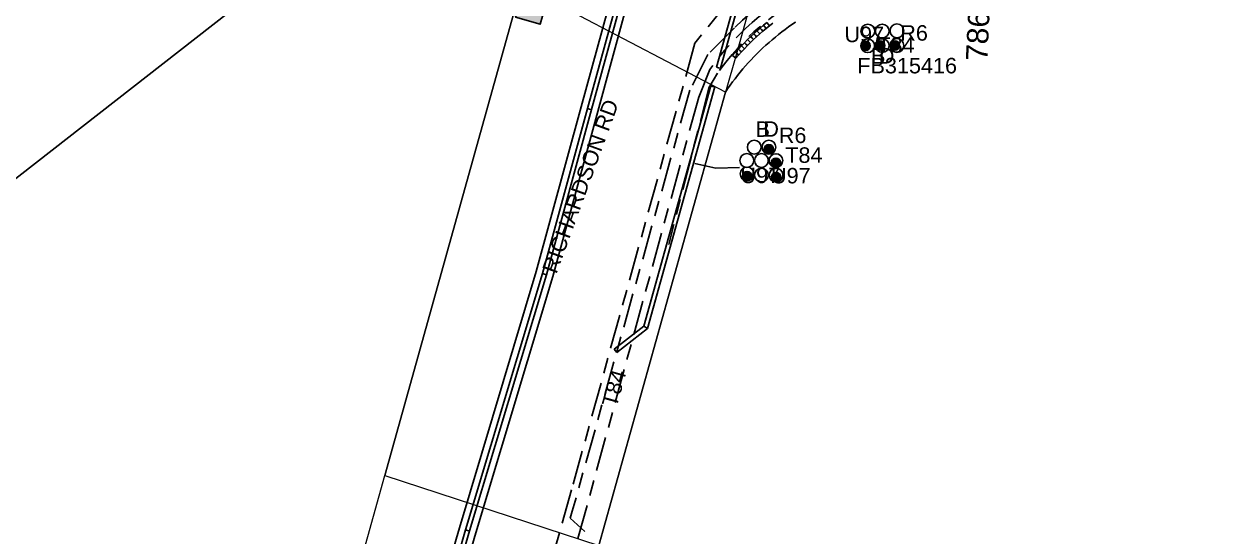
# Model space of a CAD drawing. Header units: metres. Extents: x 289087 to 291245, y 6227587 to 6229773.
# Drawn here: x 290553.4 to 290692.8, y 6228230.8 to 6228290.3 of the extents above; entities that cross this region are included whole.
import ezdxf
from ezdxf.enums import TextEntityAlignment as Align

# ---------------------------------------------------------------- set-up
doc = ezdxf.new("R2010")
doc.units = ezdxf.units.M
doc.linetypes.add('Cable Exist UG', pattern=[8.2, 4, -1.2, 1.8, -1.2])
for name, color, linetype in [('_User Ducts Config', 7, 'Continuous'), ('Duct_SP_EXT', 7, 'Continuous'), ('Mains_HV_EXT', 7, 'Continuous'), ('Mains_LV_EXT', 7, 'Continuous'), ('Mains_LV_SL_EXT', 7, 'Continuous'), ('SupportsUG_SP_LV_SL_EXT', 7, 'Continuous')]:
    doc.layers.add(name, color=color, linetype=linetype)
doc.layers.add('Cadastre Land Parcels_SP_EXT', color=9, linetype='Continuous', lineweight=5)
doc.layers.add('Cadastre Roads_SP_EXT', color=9, linetype='Continuous', lineweight=5)
doc.styles.add('COLUMN_LABEL', font='arial.ttf')
doc.styles.add('POLE_LABEL', font='arial.ttf')
doc.styles.get("Standard").update_dxf_attribs({"font": 'arial.ttf'})
doc.linetypes.add('Cable E UG', pattern='A,6,-0.5,["E",Standard,S=1.7,R=0,X=0.5,Y=-1],-2.9', length=9.4)
doc.linetypes.add('Cable P UG', pattern='A,6,-0.5,["P",Standard,S=1.7,R=0,X=0.5,Y=-1],-2.9', length=9.4)

# ---------------------------------------------------------------- blocks, each defined once
blk = doc.blocks.new('COLUMN_EXT')
blk.add_hatch(color=256).paths.add_polyline_path([(-1.49, 1.48), (-1.49, -1.49), (1.48, -1.49), (1.48, 1.48)])
blk.add_lwpolyline([(-1.49, -1.49), (1.48, -1.49), (1.48, 1.48), (-1.49, 1.48)], close=True)
for tag, height, style, flags, p in [('ASSET_NUM', 2.5, 'COLUMN_LABEL', 8, (2, 2)), ('STRUCTURE_PLANT_NUMBER', 0.2, 'POLE_LABEL', 9, (1.81, 0.03)), ('STREET_CODE', 0.2, 'COLUMN_LABEL', 9, (1.81, -0.2))]:
    blk.add_attdef(tag, text='', height=height, dxfattribs=dict(style=style, flags=flags)).set_placement(p, align=Align.MIDDLE_LEFT)
at = {"flags": 9}
for tag, p in [('COLUMN_TYPE', (1.81, -0.4)), ('OWNED_BY', (1.81, -0.6)), ('STATE', (1.81, -0.8)), ('USAGE', (1.81, -1)), ('LEGEND', (1.81, -1.2)), ('LOCATION', (1.81, -1.4)), ('STREETNAME', (1.81, -1.6)), ('SUBURB', (1.81, -1.8)), ('NOTES', (1.81, -2))]:
    blk.add_attdef(tag, text='', height=0.2, dxfattribs=at).set_placement(p, align=Align.MIDDLE_LEFT)
at = {"flags": 1}
blk.add_attdef('Z', (1.81, -2.35), '', height=0.2, dxfattribs=at)
blk = doc.blocks.new('DUCT_EXT')
blk.add_circle((0, 0.8), 0.8)
at = {"flags": 1}
blk.add_attdef('Z', (0, 0), '', height=0.2, dxfattribs=at)
at = {"flags": 9}
for tag, p in [('DUCT_CODE', (0, 0)), ('XSECT_TYPE', (0, -0.2)), ('STATE', (0, -0.6)), ('FB_REFERENCE', (0, -0.4)), ('NOTES', (0, -0.8))]:
    blk.add_attdef(tag, text='', height=0.2, dxfattribs=at).set_placement(p, align=Align.MIDDLE_LEFT)
blk = doc.blocks.new('CABLE_LARGE_EXT')
h = blk.add_hatch(color=256)
edge = h.paths.add_edge_path()
edge.add_arc((0, 0.55), 0.55, 0, 360)
blk.add_circle((0, 0.55), 0.55)
at = {"flags": 1}
blk.add_attdef('Z', (0, 0), '', height=0.2, dxfattribs=at)
at = {"flags": 9}
for tag, p in [('COND_CODE', (0, 0)), ('STATE', (0, -0.4)), ('XSECT_SIZE', (0, -0.6)), ('FB_REFERENCE', (0, -0.2)), ('NOTES', (0, -0.8))]:
    blk.add_attdef(tag, text='', height=0.2, dxfattribs=at).set_placement(p, align=Align.MIDDLE_LEFT)

msp = doc.modelspace()

# ---------------------------------------------------------------- linework, layer by layer
at = {"layer": '_User Ducts Config'}
msp.add_lwpolyline([(290636.62, 6228273.66), (290633.89, 6228273.59), (290631.43, 6228274.12)], dxfattribs=at)
msp.add_lwpolyline([(290636.62, 6228273.66), (290633.89, 6228273.59), (290631.43, 6228274.12)], dxfattribs=at)
at = {"layer": 'Cadastre Land Parcels_SP_EXT', "linetype": 'Continuous'}
for points in [[(290592.1, 6228303.33), (290524.72, 6228250.8)], [(290524.72, 6228250.8), (290592.1, 6228303.33)], [(290588.97, 6228214.92), (290595.36, 6228237.84), (290611.26, 6228294.86)], [(290643.13, 6228290.54), (290642.73, 6228290.27), (290642.34, 6228289.99), (290641.95, 6228289.71), (290641.56, 6228289.42), (290641.18, 6228289.12), (290640.8, 6228288.82), (290640.43, 6228288.51), (290640.06, 6228288.2), (290639.7, 6228287.88), (290639.35, 6228287.55), (290639, 6228287.22), (290638.65, 6228286.88), (290638.31, 6228286.53), (290637.98, 6228286.19), (290637.65, 6228285.83), (290637.33, 6228285.47), (290637.02, 6228285.11), (290636.71, 6228284.74), (290636.4, 6228284.36), (290636.11, 6228283.98), (290635.81, 6228283.6), (290635.53, 6228283.21), (290635.25, 6228282.81), (290634.98, 6228282.41), (290620.28, 6228229.72)]]:
    msp.add_lwpolyline(points, dxfattribs=at)
at = {"layer": 'Cadastre Roads_SP_EXT', "linetype": 'Continuous'}
msp.add_lwpolyline([(290646.65, 6228324.22), (290636.29, 6228286.88), (290634.98, 6228282.41), (290635.25, 6228282.81), (290635.53, 6228283.21), (290635.81, 6228283.6), (290636.11, 6228283.98), (290636.4, 6228284.36), (290636.71, 6228284.74), (290637.02, 6228285.11), (290637.33, 6228285.47), (290637.65, 6228285.83), (290637.98, 6228286.19), (290638.31, 6228286.53), (290638.65, 6228286.88), (290639, 6228287.22), (290639.35, 6228287.55), (290639.7, 6228287.88), (290640.06, 6228288.2), (290640.43, 6228288.51), (290640.8, 6228288.82), (290641.18, 6228289.12), (290641.56, 6228289.42), (290641.95, 6228289.71), (290642.34, 6228289.99), (290642.73, 6228290.27), (290643.13, 6228290.54)], dxfattribs=at)
msp.add_lwpolyline([(290634.98, 6228282.41), (290611.26, 6228294.86), (290595.36, 6228237.84), (290620.28, 6228229.72), (290634.98, 6228282.41)], close=True, dxfattribs=at)
at = {"layer": 'Duct_SP_EXT'}
for p, q in [((290633.96, 6228285.33), (290645.11, 6228325.54)), ((290634.42, 6228285.2), (290645.57, 6228325.41)), ((290618.95, 6228280.5), (290623.86, 6228298.47)), ((290619.41, 6228280.38), (290624.32, 6228298.34)), ((290639.8, 6228290.5), (290639.41, 6228290.19)), ((290639.8, 6228290.5), (290639.95, 6228290.31)), ((290638.3, 6228289.21), (290637.93, 6228288.87)), ((290638.66, 6228289.54), (290638.3, 6228289.21)), ((290638.3, 6228289.21), (290638.46, 6228289.04)), ((290638.98, 6228289.18), (290638.62, 6228288.86)), ((290639.04, 6228289.87), (290638.66, 6228289.54)), ((290638.66, 6228289.54), (290638.82, 6228289.36)), ((290638.98, 6228289.18), (290638.82, 6228289.36)), ((290639.35, 6228289.5), (290638.98, 6228289.18)), ((290639.41, 6228290.19), (290639.04, 6228289.87)), ((290639.04, 6228289.87), (290639.19, 6228289.69)), ((290639.35, 6228289.5), (290639.19, 6228289.69)), ((290639.72, 6228289.82), (290639.35, 6228289.5)), ((290639.41, 6228290.19), (290639.57, 6228290)), ((290639.72, 6228289.82), (290639.57, 6228290)), ((290640.1, 6228290.12), (290639.72, 6228289.82)), ((290640.1, 6228290.12), (290639.95, 6228290.31)), ((290640.49, 6228290.43), (290640.1, 6228290.12)), ((290636.85, 6228287.8), (290636.5, 6228287.43)), ((290637.21, 6228288.16), (290636.85, 6228287.8)), ((290636.85, 6228287.8), (290637.03, 6228287.63)), ((290637.55, 6228287.83), (290637.2, 6228287.47)), ((290637.57, 6228288.53), (290637.21, 6228288.16)), ((290637.21, 6228288.16), (290637.38, 6228288)), ((290637.55, 6228287.83), (290637.38, 6228288)), ((290637.91, 6228288.18), (290637.55, 6228287.83)), ((290637.93, 6228288.87), (290637.57, 6228288.53)), ((290637.57, 6228288.53), (290637.74, 6228288.35)), ((290637.91, 6228288.18), (290637.74, 6228288.35)), ((290638.26, 6228288.53), (290637.91, 6228288.18)), ((290637.93, 6228288.87), (290638.1, 6228288.7)), ((290638.26, 6228288.53), (290638.1, 6228288.7)), ((290638.62, 6228288.86), (290638.26, 6228288.53)), ((290638.62, 6228288.86), (290638.46, 6228289.04)), ((290636.16, 6228287.05), (290635.83, 6228286.68)), ((290635.83, 6228286.68), (290636.02, 6228286.52)), ((290636.2, 6228286.36), (290636.02, 6228286.52)), ((290636.5, 6228287.43), (290636.16, 6228287.05)), ((290636.16, 6228287.05), (290636.34, 6228286.89)), ((290636.52, 6228286.73), (290636.2, 6228286.36)), ((290636.52, 6228286.73), (290636.34, 6228286.89)), ((290636.5, 6228287.43), (290636.68, 6228287.26)), ((290636.86, 6228287.1), (290636.52, 6228286.73)), ((290636.86, 6228287.1), (290636.68, 6228287.26)), ((290637.2, 6228287.47), (290636.86, 6228287.1)), ((290637.2, 6228287.47), (290637.03, 6228287.63)), ((290633.96, 6228285.33), (290634.19, 6228285.26)), ((290634.42, 6228285.2), (290634.19, 6228285.26)), ((290633.31, 6228283.16), (290625.49, 6228255.22)), ((290633.77, 6228283.03), (290625.91, 6228254.94)), ((290633.31, 6228283.16), (290633.54, 6228283.09)), ((290633.77, 6228283.03), (290633.54, 6228283.09)), ((290613.71, 6228261.34), (290618.95, 6228280.5)), ((290614.17, 6228261.2), (290619.41, 6228280.38)), ((290618.95, 6228280.5), (290619.18, 6228280.44)), ((290618.95, 6228280.5), (290619.18, 6228280.44)), ((290619.41, 6228280.38), (290619.18, 6228280.44)), ((290619.41, 6228280.38), (290619.18, 6228280.44)), ((290604.77, 6228231.54), (290613.71, 6228261.34)), ((290605.23, 6228231.41), (290614.17, 6228261.2)), ((290613.71, 6228261.34), (290613.94, 6228261.27)), ((290614.17, 6228261.2), (290613.94, 6228261.27)), ((290625.49, 6228255.22), (290622.04, 6228252.54)), ((290625.91, 6228254.94), (290622.34, 6228252.16)), ((290625.49, 6228255.22), (290625.7, 6228255.08)), ((290625.91, 6228254.94), (290625.7, 6228255.08)), ((290622.04, 6228252.54), (290622.19, 6228252.35)), ((290622.34, 6228252.16), (290622.19, 6228252.35)), ((290596.61, 6228203.7), (290604.77, 6228231.54)), ((290597.07, 6228203.56), (290605.23, 6228231.41)), ((290604.77, 6228231.54), (290605, 6228231.48)), ((290605.23, 6228231.41), (290605, 6228231.48))]:
    msp.add_line(p, q, dxfattribs=at)
at = {"layer": 'Mains_HV_EXT', "linetype": 'Cable E UG'}
msp.add_lwpolyline([(290690.64, 6228553.52), (290682.43, 6228525.99), (290679.32, 6228512.66), (290677.89, 6228501.99), (290677.25, 6228495.71), (290673.01, 6228482.04), (290662.45, 6228444.87), (290653.56, 6228406.65), (290638.06, 6228351.09), (290623.13, 6228298.68), (290618.21, 6228280.7), (290612.98, 6228261.55), (290604.04, 6228231.76), (290595.88, 6228203.91), (290593.27, 6228194.99), (290580.56, 6228149.43), (290564.33, 6228091.24), (290562.62, 6228084.76), (290561.52, 6228080.81)], dxfattribs=at)
at = {"layer": 'Mains_HV_EXT', "linetype": 'Cable P UG'}
msp.add_lwpolyline([(290692.56, 6228552.96), (290684.36, 6228525.48), (290681.29, 6228512.3), (290679.88, 6228501.75), (290679.22, 6228495.31), (290674.92, 6228481.47), (290664.39, 6228444.37), (290655.5, 6228406.15), (290639.99, 6228350.55), (290625.05, 6228298.14), (290620.14, 6228280.18), (290614.9, 6228260.99), (290605.96, 6228231.19), (290597.8, 6228203.35), (290595.19, 6228194.44), (290582.49, 6228148.89), (290566.26, 6228090.72), (290564.55, 6228084.24), (290563.45, 6228080.28)], dxfattribs=at)
at = {"layer": 'Mains_HV_EXT', "linetype": 'Cable Exist UG'}
msp.add_lwpolyline([(290541.6, 6228315.33), (290555.77, 6228318.1), (290562.54, 6228319.08), (290576.77, 6228320.42), (290591.85, 6228320.97), (290604.72, 6228320.25), (290607.76, 6228320.21), (290612.56, 6228321.54), (290615.24, 6228322.88), (290616.29, 6228323.66), (290616.29, 6228323.66), (290621.98, 6228327.49), (290630.1, 6228329.49), (290632.69, 6228339.41), (290644.47, 6228337.48), (290644.47, 6228337.48), (290641.88, 6228328.07), (290643.16, 6228321.46), (290635.47, 6228293.15), (290631.44, 6228288.11), (290617.09, 6228236.18), (290600.09, 6228175.57), (290597.59, 6228164.27)], dxfattribs=at)
msp.add_lwpolyline([(290718.77, 6228331.4), (290712.3, 6228333.4), (290712.3, 6228333.4), (290711.29, 6228329.03), (290705.64, 6228296.66), (290692.24, 6228299.18), (290692.24, 6228299.18), (290688.03, 6228299.51), (290678.7, 6228301.2), (290673.26, 6228302.34), (290667.64, 6228303.86), (290665.97, 6228304.42), (290665.97, 6228304.42), (290662.23, 6228297.95), (290662.23, 6228297.95, 0.277114), (290633.19, 6228285.04), (290633.19, 6228285.04), (290631.88, 6228281.83), (290631.88, 6228281.83), (290600.37, 6228166.69), (290600.05, 6228165.61)], format="xyb", dxfattribs=at)
at = {"layer": 'Mains_LV_EXT', "linetype": 'Cable Exist UG'}
msp.add_lwpolyline([(290669.54, 6228308.78), (290666.96, 6228307.19), (290661.95, 6228298.94), (290654.1, 6228298.92), (290654.1, 6228298.92, 0.160255), (290636.04, 6228289.89), (290636.04, 6228289.89), (290632.95, 6228286.79), (290630.86, 6228282.66), (290630.86, 6228282.66), (290617.17, 6228233.7), (290616.94, 6228232.88), (290618.65, 6228231.36)], format="xyb", dxfattribs=at)
at = {"layer": 'Mains_LV_SL_EXT', "linetype": 'Cable Exist UG'}
msp.add_lwpolyline([(290662.77, 6228296.94), (290658.99, 6228297.05), (290658.99, 6228297.05, 0.252038), (290634.08, 6228284.63), (290634.08, 6228284.63), (290633.07, 6228282.92), (290633.07, 6228282.92), (290628.4, 6228264.72)], format="xyb", dxfattribs=at)

# ---------------------------------------------------------------- block references
at = {"layer": '_User Ducts Config', "rotation": 270.0237570861883}
for name, p in [('DUCT_EXT', (290650.76, 6228289.51)), ('DUCT_EXT', (290652.44, 6228289.52)), ('DUCT_EXT', (290654.15, 6228289.54)), ('DUCT_EXT', (290650.74, 6228287.81)), ('CABLE_LARGE_EXT', (290650.74, 6228287.81)), ('DUCT_EXT', (290652.43, 6228287.83)), ('CABLE_LARGE_EXT', (290652.43, 6228287.83)), ('DUCT_EXT', (290654.15, 6228287.84)), ('CABLE_LARGE_EXT', (290654.15, 6228287.84))]:
    msp.add_blockref(name, p, dxfattribs=at)
at = {"layer": '_User Ducts Config'}
for name, p in [('DUCT_EXT', (290638.34, 6228275.22)), ('DUCT_EXT', (290640.05, 6228275.22)), ('DUCT_EXT', (290637.48, 6228273.67)), ('DUCT_EXT', (290639.18, 6228273.67)), ('CABLE_LARGE_EXT', (290640.05, 6228275.22)), ('DUCT_EXT', (290640.87, 6228273.66)), ('CABLE_LARGE_EXT', (290640.87, 6228273.66)), ('DUCT_EXT', (290637.51, 6228272.11)), ('CABLE_LARGE_EXT', (290637.51, 6228272.11)), ('DUCT_EXT', (290639.18, 6228271.98)), ('DUCT_EXT', (290640.88, 6228271.97)), ('CABLE_LARGE_EXT', (290640.88, 6228271.97))]:
    msp.add_blockref(name, p, dxfattribs=at)
at = {"layer": 'SupportsUG_SP_LV_SL_EXT'}
ref = msp.add_blockref('COLUMN_EXT', (290662.77, 6228296.94), dxfattribs=dict(at, rotation=267.936524144116))
ref.add_attrib('ASSET_NUM', '786495', dxfattribs={"layer": '0', "height": 2.5, "rotation": 87.1991, "style": 'COLUMN_LABEL'}).set_placement((290664.77, 6228297.69), align=Align.MIDDLE_RIGHT)
ref = msp.add_blockref('COLUMN_EXT', (290612.41, 6228292.13), dxfattribs=dict(at, rotation=254.1581440733062))
ref.add_attrib('ASSET_NUM', '781681', dxfattribs={"layer": '0', "height": 2.5, "rotation": 344.1581, "style": 'COLUMN_LABEL'}).set_placement((290614.41, 6228292.88), align=Align.MIDDLE_RIGHT)

# ---------------------------------------------------------------- texts
at = {"layer": '_User Ducts Config'}
for s, p in [('U97', (290648.84, 6228288.23)), ('R6', (290655.33, 6228288.4)), ('T84', (290652.66, 6228287)), ('FB315416', (290650.33, 6228284.6)), ('B', (290651.93, 6228285.73)), ('D', (290652.83, 6228285.74)), ('B', (290638.5, 6228277.22)), ('D', (290639.4, 6228277.23)), ('R6', (290641.2, 6228276.5)), ('T84', (290641.95, 6228274.2)), ('U97', (290636.74, 6228271.84)), ('U97', (290640.29, 6228271.81))]:
    msp.add_text(s, height=1.8, dxfattribs=at).set_placement(p)
at = {"layer": 'Cadastre Roads_SP_EXT'}
msp.add_text('RICHARDSON RD', height=1.8, rotation=69.9048, dxfattribs=at).set_placement((290615.32, 6228261.2))
at = {"layer": 'Mains_LV_EXT'}
msp.add_text('T84', height=1.8, rotation=74.458, dxfattribs=at).set_placement((290622.32, 6228245.67))

doc.saveas('drawing.dxf')
